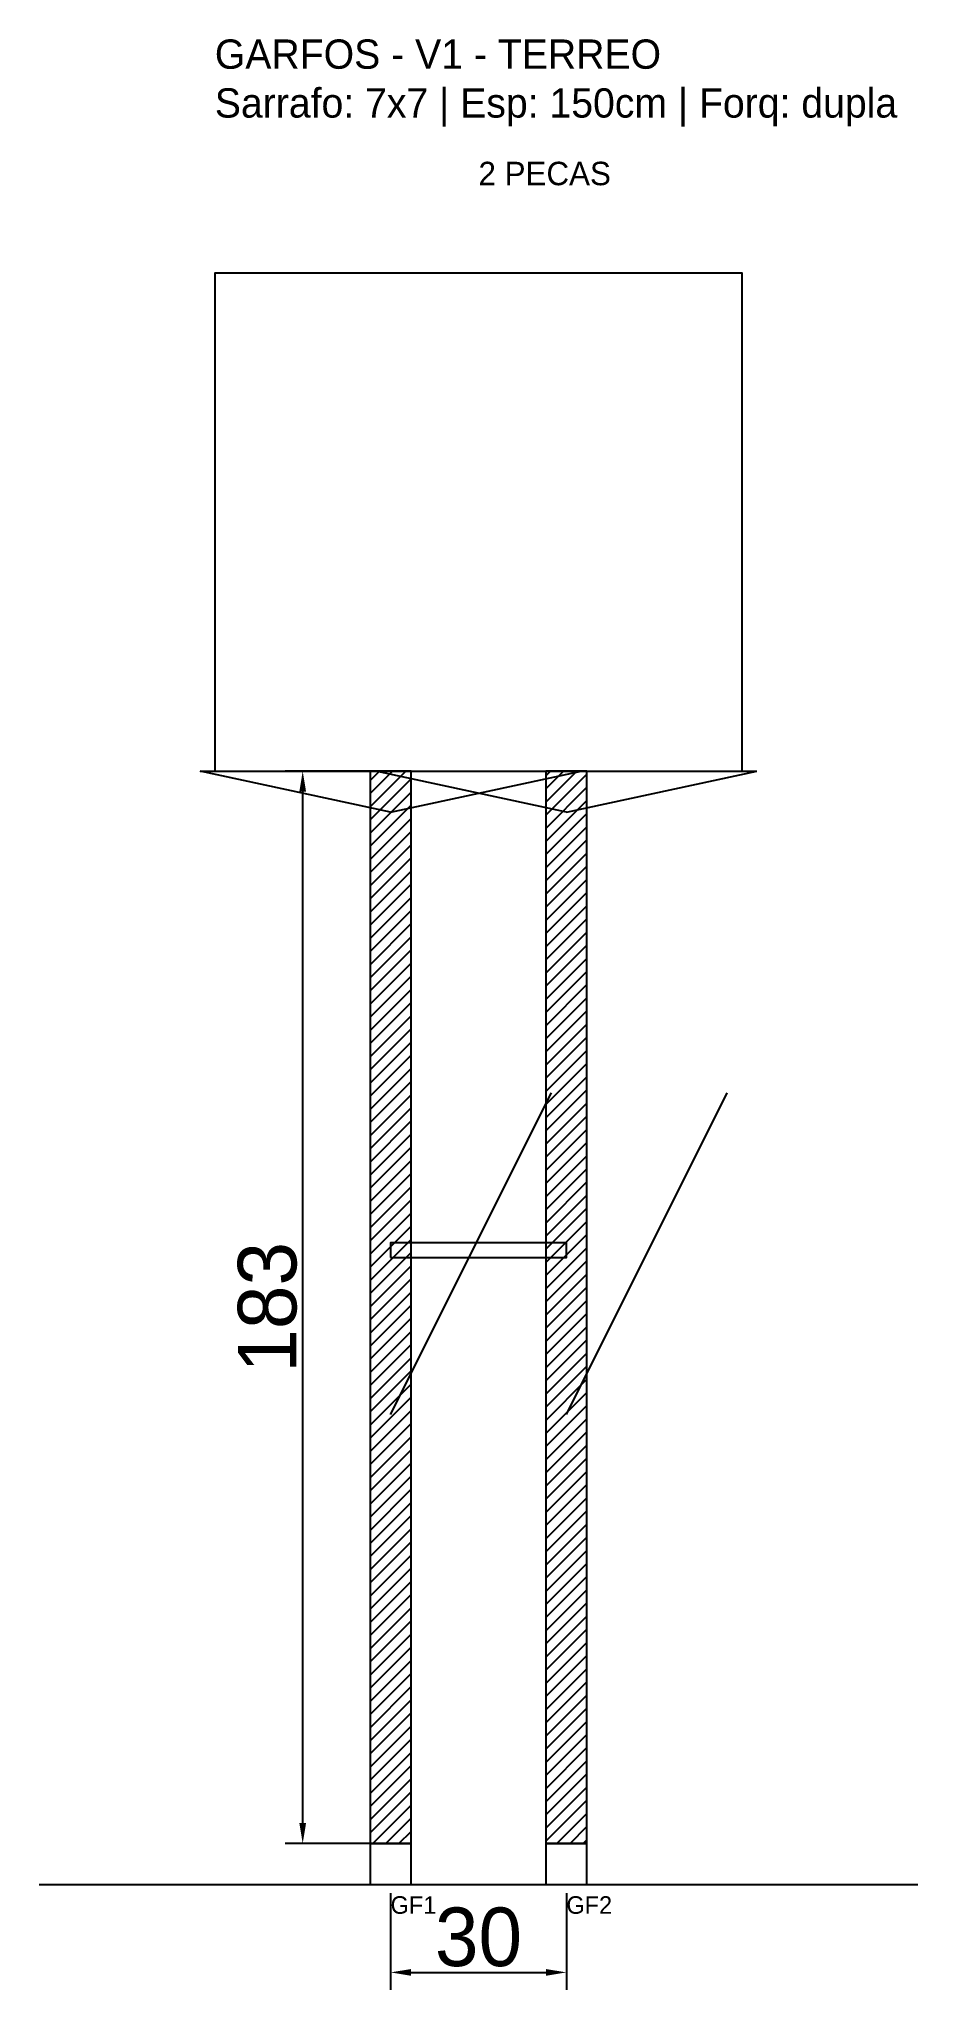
# Model space of a CAD drawing. Header units: metres. Extents: x -30 to 120, y -25 to 308.
import ezdxf

# ---------------------------------------------------------------- set-up
doc = ezdxf.new("R2010")
doc.units = ezdxf.units.M
for name, color, linetype in [('BARRA_ANCORAGEM', 1, 'Continuous'), ('COTA', 241, 'Continuous'), ('GARFOS OK', 3, 'Continuous'), ('NOME DA VIGA', 6, 'Continuous'), ('SARR_7x7', 40, 'Continuous'), ('TIRAS REESCORAMENTO', 252, 'Continuous'), ('VIGAS', 3, 'Continuous')]:
    doc.layers.add(name, color=color, linetype=linetype)
doc.dimstyles.new('EZ DXF', dxfattribs={"dimtxt": 10, "dimasz": 3.5, "dimexe": 3, "dimexo": 1.5, "dimgap": 1, "dimtad": 1, "dimdec": 1, "dimdsep": 46, "dimcen": 2.5, "dimazin": 3, "dimtfac": 1, "dimtmove": 0, "dimatfit": 3})

msp = doc.modelspace()

# ---------------------------------------------------------------- hatches: boundary and pattern name
at = {"layer": 'COTA'}
h = msp.add_hatch(dxfattribs=at)
h.set_pattern_fill('ANSI31', scale=0.5)
h.paths.add_polyline_path([(26.5, 0), (33.5, 0), (33.5, 183), (26.5, 183)])
h = msp.add_hatch(dxfattribs=at)
h.set_pattern_fill('ANSI31', scale=0.5)
h.paths.add_polyline_path([(56.5, 0), (63.5, 0), (63.5, 183), (56.5, 183)])

# ---------------------------------------------------------------- linework, layer by layer
at = {"layer": 'BARRA_ANCORAGEM'}
for p, q in [((30, 73.2), (57.45, 128.1)), ((60, 73.2), (87.45, 128.1))]:
    msp.add_line(p, q, dxfattribs=at)
at = {"layer": 'GARFOS OK'}
for p, q in [((30, 176), (-2.5, 183)), ((-2.5, 183), (62.5, 183)), ((60, 176), (27.5, 183)), ((27.5, 183), (92.5, 183)), ((30, 176), (62.5, 183)), ((60, 176), (92.5, 183))]:
    msp.add_line(p, q, dxfattribs=at)
at = {"layer": 'GARFOS OK', "linetype": 'CONTINUOUS'}
msp.add_line((-30, -7), (120, -7), dxfattribs=at)
at = {"layer": 'GARFOS OK'}
for points in [[(26.5, 0), (33.5, 0), (33.5, 183), (26.5, 183), (26.5, 0)], [(56.5, 0), (63.5, 0), (63.5, 183), (56.5, 183), (56.5, 0)]]:
    msp.add_lwpolyline(points, dxfattribs=at)
at = {"layer": 'SARR_7x7'}
for points in [[(26.5, -7), (33.5, -7), (33.5, 0), (26.5, 0), (26.5, -7)], [(56.5, -7), (63.5, -7), (63.5, 0), (56.5, 0), (56.5, -7)]]:
    msp.add_lwpolyline(points, dxfattribs=at)
at = {"layer": 'TIRAS REESCORAMENTO'}
msp.add_lwpolyline([(30, 100), (60, 100), (60, 102.5), (30, 102.5), (30, 100)], dxfattribs=at)
at = {"layer": 'VIGAS'}
msp.add_lwpolyline([(0, 183), (90, 183), (90, 268), (0, 268), (0, 183)], dxfattribs=at)

# ---------------------------------------------------------------- texts
at = {"layer": 'NOME DA VIGA'}
for s, height, p in [('2 PECAS', 4, (45, 283)), ('GF1', 3, (30, -12)), ('GF2', 3, (60, -12))]:
    msp.add_text(s, height=height, dxfattribs=at).set_placement(p)
at = {"layer": 'NOME DA VIGA', "insert": (0, 293), "char_height": 5, "attachment_point": 7}
msp.add_mtext('GARFOS - V1 - TERREO\\PSarrafo: 7x7 | Esp: 150cm | Forq: dupla', dxfattribs=at)

# ---------------------------------------------------------------- dimensions: what is measured, and where the dimension line sits
at = {"layer": 'COTA'}
msp.add_linear_dim(base=(15, 0), p1=(30, 0), p2=(30, 183), angle=90, dimstyle='EZ DXF', dxfattribs=at).render()
msp.add_linear_dim(base=(30, -22), p1=(30, -7), p2=(60, -7), dimstyle='EZ DXF', dxfattribs=at).render()

doc.saveas('drawing.dxf')
